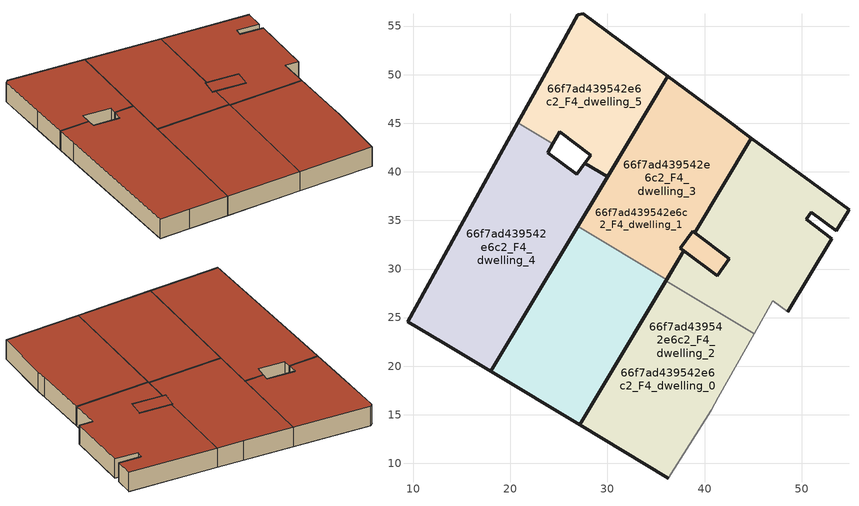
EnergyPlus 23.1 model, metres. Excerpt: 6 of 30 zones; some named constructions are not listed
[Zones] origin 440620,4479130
66f7ad439542e6c2_F4_dwelling_0
 floor outside (EU_floor_Construction): 40.68,15.49 41.43,16.79 45.11,23.33 36.02,28.79 27.13,13.97 36.28,8.48 z12
 floor to 66f7ad439542e6c2_F3_dwelling_0 (EU_floor_Construction): 27.13,13.97 36.02,28.79 36.09,28.91 26.95,34.39 17.99,19.46 z12
 wall outside (EU_wall_Construction): 36.28,8.48 27.13,13.97 36.02,28.79 z12:15
 wall adiabatic (EU_wall_Construction): 45.11,23.33 41.43,16.79 40.68,15.49 36.28,8.48 z12:15
 wall to 66f7ad439542e6c2_F4_dwelling_1 (EU_wall_Construction): 36.02,28.79 45.11,23.33 z12:15
 roof outside (EU_roof_Construction): 36.09,28.91 36.02,28.79 27.13,13.97 17.99,19.46 26.95,34.39 z15; 45.11,23.33 41.43,16.79 40.68,15.49 36.28,8.48 27.13,13.97 36.02,28.79 z15
66f7ad439542e6c2_F4_dwelling_1
 floor outside (EU_floor_Construction): 37.85,31.86 37.49,32.13 38.79,33.86 38.97,33.72 44.82,43.47 41.85,45.65 36.2,49.82 26.95,34.39 36.09,28.91 z12; 41.31,29.3 42.56,31.06 38.97,33.72 38.79,33.86 37.49,32.13 37.85,31.86 z12
 floor to 66f7ad439542e6c2_F3_dwelling_1 (EU_floor_Construction): 48.58,25.63 53.09,33.14 50.44,35.12 51,35.85 53.57,33.96 54.76,35.96 54.86,36.11 44.82,43.47 38.97,33.72 42.56,31.06 41.31,29.3 37.85,31.86 36.09,28.91 36.02,28.79 45.11,23.33 47.03,26.73 z12; 27.13,13.97 36.02,28.79 36.09,28.91 26.95,34.39 17.99,19.46 z12
 wall outside (EU_wall_Construction): 36.02,28.79 37.85,31.86 41.31,29.3 42.56,31.06 38.97,33.72 44.82,43.47 54.86,36.11 54.76,35.96 53.57,33.96 51,35.85 50.44,35.12 53.09,33.14 48.58,25.63 z12:15
 wall adiabatic (EU_wall_Construction): 48.58,25.63 47.03,26.73 45.11,23.33 z12:15
 roof outside (EU_roof_Construction): 36.09,28.91 36.02,28.79 27.13,13.97 17.99,19.46 26.95,34.39 z15; 54.86,36.11 54.76,35.96 53.57,33.96 51,35.85 50.44,35.12 53.09,33.14 48.58,25.63 47.03,26.73 45.11,23.33 36.02,28.79 36.09,28.91 37.85,31.86 41.31,29.3 42.56,31.06 38.97,33.72 44.82,43.47 z15; 41.85,45.65 44.82,43.47 38.97,33.72 38.79,33.86 37.49,32.13 37.85,31.86 36.09,28.91 26.95,34.39 36.2,49.82 z15; 42.56,31.06 41.31,29.3 37.85,31.86 37.49,32.13 38.79,33.86 38.97,33.72 z15
66f7ad439542e6c2_F4_dwelling_2
 floor outside (EU_floor_Construction): 27.13,13.97 36.02,28.79 36.09,28.91 26.95,34.39 17.99,19.46 z12; 48.58,25.63 53.09,33.14 50.44,35.12 51,35.85 53.57,33.96 54.76,35.96 54.86,36.11 44.82,43.47 38.97,33.72 42.56,31.06 41.31,29.3 37.85,31.86 36.09,28.91 36.02,28.79 45.11,23.33 47.03,26.73 z12
 floor to 66f7ad439542e6c2_F3_dwelling_2 (EU_floor_Construction): 40.68,15.49 41.43,16.79 45.11,23.33 36.02,28.79 27.13,13.97 36.28,8.48 z12
 wall outside (EU_wall_Construction): 36.09,28.91 27.13,13.97 17.99,19.46 26.95,34.39 z12:15
 wall to 66f7ad439542e6c2_F4_dwelling_3 (EU_wall_Construction): 26.95,34.39 36.09,28.91 z12:15
 roof outside (EU_roof_Construction): 36.09,28.91 36.02,28.79 27.13,13.97 17.99,19.46 26.95,34.39 z15; 45.11,23.33 41.43,16.79 40.68,15.49 36.28,8.48 27.13,13.97 36.02,28.79 z15; 54.86,36.11 54.76,35.96 53.57,33.96 51,35.85 50.44,35.12 53.09,33.14 48.58,25.63 47.03,26.73 45.11,23.33 36.02,28.79 36.09,28.91 37.85,31.86 41.31,29.3 42.56,31.06 38.97,33.72 44.82,43.47 z15
66f7ad439542e6c2_F4_dwelling_3
 floor to 66f7ad439542e6c2_F3_dwelling_3 (EU_floor_Construction): 37.85,31.86 37.49,32.13 38.79,33.86 38.97,33.72 44.82,43.47 41.85,45.65 36.2,49.82 26.95,34.39 36.09,28.91 z12; 48.58,25.63 53.09,33.14 50.44,35.12 51,35.85 53.57,33.96 54.76,35.96 54.86,36.11 44.82,43.47 38.97,33.72 42.56,31.06 41.31,29.3 37.85,31.86 36.09,28.91 36.02,28.79 45.11,23.33 47.03,26.73 z12; 41.31,29.3 42.56,31.06 38.97,33.72 38.79,33.86 37.49,32.13 37.85,31.86 z12
 wall outside (EU_wall_Construction): 26.95,34.39 36.2,49.82 41.85,45.65 44.82,43.47 38.98,33.72 / 38.97,33.72 38.79,33.86 37.49,32.13 37.85,31.86 36.09,28.91 z12:15
 roof outside (EU_roof_Construction): 54.86,36.11 54.76,35.96 53.57,33.96 51,35.85 50.44,35.12 53.09,33.14 48.58,25.63 47.03,26.73 45.11,23.33 36.02,28.79 36.09,28.91 37.85,31.86 41.31,29.3 42.56,31.06 38.97,33.72 44.82,43.47 z15; 41.85,45.65 44.82,43.47 38.97,33.72 38.79,33.86 37.49,32.13 37.85,31.86 36.09,28.91 26.95,34.39 36.2,49.82 z15; 42.56,31.06 41.31,29.3 37.85,31.86 37.49,32.13 38.79,33.86 38.97,33.72 z15
66f7ad439542e6c2_F4_dwelling_4
 floor to 66f7ad439542e6c2_F3_dwelling_4 (EU_floor_Construction): 17.99,19.46 30.01,39.5 27.69,40.9 26.86,39.75 23.84,41.97 24.36,42.89 20.78,45.04 19.23,42.26 9.42,24.59 13.08,22.4 z12
 wall outside (EU_wall_Construction): 24.36,42.89 23.84,41.97 26.86,39.75 27.69,40.9 30.01,39.5 17.99,19.46 13.08,22.4 9.42,24.59 19.23,42.26 20.78,45.04 z12:15
 wall to 66f7ad439542e6c2_F4_dwelling_5 (EU_wall_Construction): 20.78,45.04 24.36,42.89 z12:15
 roof outside (EU_roof_Construction): 27.69,40.9 30.01,39.5 17.99,19.46 13.08,22.4 9.42,24.59 19.23,42.26 20.78,45.04 24.36,42.89 23.84,41.97 26.86,39.75 z15
66f7ad439542e6c2_F4_dwelling_5
 floor to 66f7ad439542e6c2_F3_dwelling_5 (EU_floor_Construction): 30.01,39.5 36.2,49.82 27.5,56.25 26.94,56.17 23.41,49.76 20.78,45.04 24.36,42.89 25.07,44.12 28.26,41.69 27.69,40.9 z12
 wall outside (EU_wall_Construction): 20.78,45.04 23.41,49.76 26.94,56.17 27.5,56.25 36.2,49.82 30.01,39.5 27.69,40.9 28.26,41.69 25.07,44.12 24.36,42.89 z12:15
 roof outside (EU_roof_Construction): 36.2,49.82 30.01,39.5 27.69,40.9 28.26,41.69 25.07,44.12 24.36,42.89 20.78,45.04 23.41,49.76 26.94,56.17 27.5,56.25 z15
[HVACTEMPLATE:THERMOSTAT] Constant Heating Setpoint=20; Constant Cooling Setpoint=50
EU_HeatOnly_66f7ad439542e6c2_F0_dwelling_0; EU_HeatOnly_66f7ad439542e6c2_F0_dwelling_1; EU_HeatOnly_66f7ad439542e6c2_F0_dwelling_2; EU_HeatOnly_66f7ad439542e6c2_F0_dwelling_3; EU_HeatOnly_66f7ad439542e6c2_F0_dwelling_4; EU_HeatOnly_66f7ad439542e6c2_F0_dwelling_5; EU_HeatOnly_66f7ad439542e6c2_F1_dwelling_0; EU_HeatOnly_66f7ad439542e6c2_F1_dwelling_1; EU_HeatOnly_66f7ad439542e6c2_F1_dwelling_2; EU_HeatOnly_66f7ad439542e6c2_F1_dwelling_3; EU_HeatOnly_66f7ad439542e6c2_F1_dwelling_4; EU_HeatOnly_66f7ad439542e6c2_F1_dwelling_5; EU_HeatOnly_66f7ad439542e6c2_F2_dwelling_0; EU_HeatOnly_66f7ad439542e6c2_F2_dwelling_1; EU_HeatOnly_66f7ad439542e6c2_F2_dwelling_2; EU_HeatOnly_66f7ad439542e6c2_F2_dwelling_3; EU_HeatOnly_66f7ad439542e6c2_F2_dwelling_4; EU_HeatOnly_66f7ad439542e6c2_F2_dwelling_5; EU_HeatOnly_66f7ad439542e6c2_F3_dwelling_0; EU_HeatOnly_66f7ad439542e6c2_F3_dwelling_1; EU_HeatOnly_66f7ad439542e6c2_F3_dwelling_2; EU_HeatOnly_66f7ad439542e6c2_F3_dwelling_3; EU_HeatOnly_66f7ad439542e6c2_F3_dwelling_4; EU_HeatOnly_66f7ad439542e6c2_F3_dwelling_5; EU_HeatOnly_66f7ad439542e6c2_F4_dwelling_0; EU_HeatOnly_66f7ad439542e6c2_F4_dwelling_1; EU_HeatOnly_66f7ad439542e6c2_F4_dwelling_2; EU_HeatOnly_66f7ad439542e6c2_F4_dwelling_3; EU_HeatOnly_66f7ad439542e6c2_F4_dwelling_4; EU_HeatOnly_66f7ad439542e6c2_F4_dwelling_5
[SCHEDULE:CONSTANT]
Name | Hourly Value
EU_AlwaysOn | 1
EU_CoolingOff | 0
[SCHEDULE:FILE] Column Number=1; Rows to Skip at Top=0; Number of Hours of Data=8760; Column Separator=Comma; Interpolate to Timestep=No; Minutes per Item=60; Adjust Schedule for Daylight Savings=Yes
Name | File
EU_Step8_GainSchedule_66f7ad439542e6c2_F3_dwelling_0_f000 | ../../schedules/66f7ad439542e6c2/66f7ad439542e6c2_F3_dwelling_0_f000_gain.csv
EU_Step8_GainSchedule_66f7ad439542e6c2_F3_dwelling_1_f000 | ../../schedules/66f7ad439542e6c2/66f7ad439542e6c2_F3_dwelling_1_f000_gain.csv
EU_Step8_GainSchedule_66f7ad439542e6c2_F3_dwelling_2_f000 | ../../schedules/66f7ad439542e6c2/66f7ad439542e6c2_F3_dwelling_2_f000_gain.csv
EU_Step8_GainSchedule_66f7ad439542e6c2_F3_dwelling_3_f000 | ../../schedules/66f7ad439542e6c2/66f7ad439542e6c2_F3_dwelling_3_f000_gain.csv
EU_Step8_GainSchedule_66f7ad439542e6c2_F3_dwelling_4_f000 | ../../schedules/66f7ad439542e6c2/66f7ad439542e6c2_F3_dwelling_4_f000_gain.csv
EU_Step8_GainSchedule_66f7ad439542e6c2_F3_dwelling_5_f000 | ../../schedules/66f7ad439542e6c2/66f7ad439542e6c2_F3_dwelling_5_f000_gain.csv
EU_Step8_GainSchedule_66f7ad439542e6c2_F4_dwelling_0_f000 | ../../schedules/66f7ad439542e6c2/66f7ad439542e6c2_F4_dwelling_0_f000_gain.csv
EU_Step8_GainSchedule_66f7ad439542e6c2_F4_dwelling_1_f000 | ../../schedules/66f7ad439542e6c2/66f7ad439542e6c2_F4_dwelling_1_f000_gain.csv
EU_Step8_GainSchedule_66f7ad439542e6c2_F4_dwelling_2_f000 | ../../schedules/66f7ad439542e6c2/66f7ad439542e6c2_F4_dwelling_2_f000_gain.csv
EU_Step8_GainSchedule_66f7ad439542e6c2_F4_dwelling_3_f000 | ../../schedules/66f7ad439542e6c2/66f7ad439542e6c2_F4_dwelling_3_f000_gain.csv
EU_Step8_GainSchedule_66f7ad439542e6c2_F4_dwelling_4_f000 | ../../schedules/66f7ad439542e6c2/66f7ad439542e6c2_F4_dwelling_4_f000_gain.csv
EU_Step8_GainSchedule_66f7ad439542e6c2_F4_dwelling_5_f000 | ../../schedules/66f7ad439542e6c2/66f7ad439542e6c2_F4_dwelling_5_f000_gain.csv
